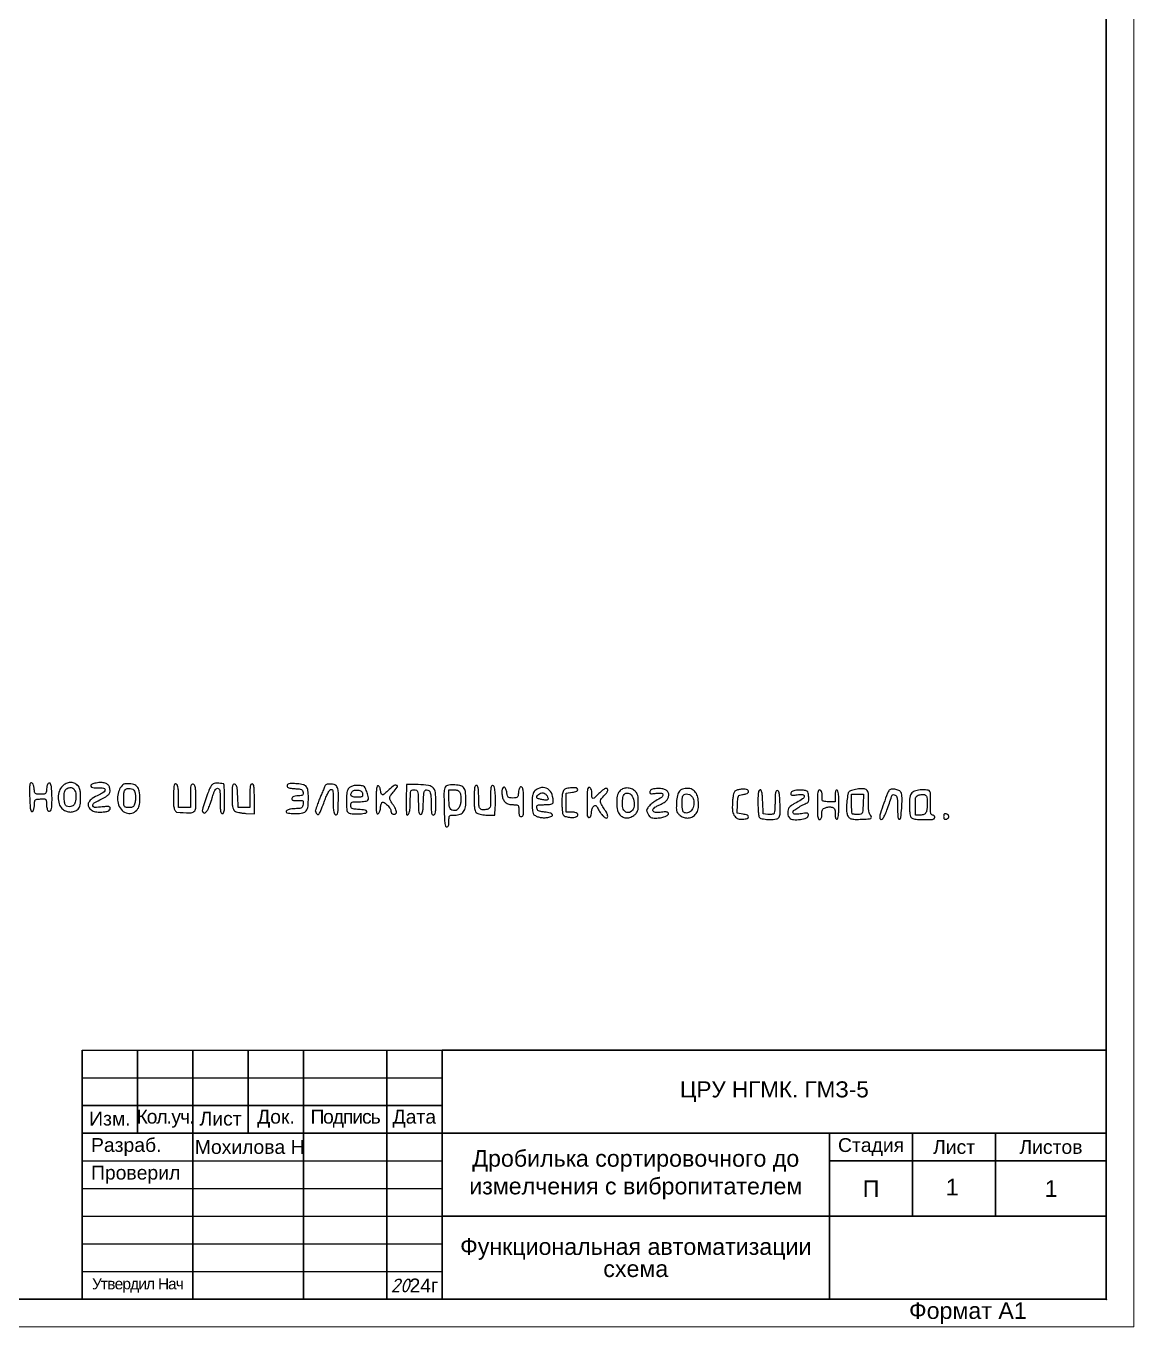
# Model space of a CAD drawing. Header units: millimetres. Extents: x 2712 to 3553, y 1367 to 1961.
# Drawn here: x 3353.2 to 3553.3, y 1366.5 to 1601.5 of the extents above; entities that cross this region are included whole.
import ezdxf

# ---------------------------------------------------------------- set-up
doc = ezdxf.new("R2010")
doc.units = ezdxf.units.MM
doc.styles.get("Standard").update_dxf_attribs({"font": 'arial.ttf'})
doc.styles.add('Аннотативный', font='arial.ttf')

# ---------------------------------------------------------------- blocks, each defined once
blk = doc.blocks.new('Формат А1 (2)')
at = {"lineweight": 20}
for p, q in [((3776.83, 433.69), (3776.83, -160.31)), ((3776.83, -160.31), (2935.83, -160.31))]:
    blk.add_line(p, q, dxfattribs=at)
at = {"lineweight": 30}
for p, q in [((3771.83, 428.69), (3771.83, -155.31)), ((3771.83, -155.31), (2955.83, -155.31))]:
    blk.add_line(p, q, dxfattribs=at)
at = {"lineweight": 30, "insert": (3746.83, -157.81), "char_height": 3, "width": 50, "attachment_point": 5}
blk.add_mtext('Формат А1', dxfattribs=at)

msp = doc.modelspace()

# ---------------------------------------------------------------- linework, layer by layer
for p in [(3548.33, 1426.54), (3363.25, 1371.54)]:
    msp.add_line(p, (3548.33, 1371.54))
at = {"lineweight": 30}
for p, q in [((3548.33, 1426.54), (3548.33, 1371.54)), ((3373.33, 1416.54), (3373.33, 1401.57)), ((3383.32, 1416.54), (3383.32, 1371.42)), ((3393.33, 1416.54), (3393.33, 1401.56)), ((3403.33, 1416.54), (3403.33, 1371.54)), ((3418.33, 1416.54), (3418.33, 1371.54)), ((3428.33, 1416.54), (3548.33, 1416.54)), ((3428.33, 1416.54), (3428.33, 1371.54)), ((3363.33, 1406.54), (3428.33, 1406.54)), ((3363.33, 1401.54), (3428.33, 1401.54)), ((3428.33, 1401.54), (3548.33, 1401.54)), ((3498.33, 1396.54), (3548.33, 1396.54)), ((3428.33, 1386.54), (3548.33, 1386.54)), ((3548.33, 1371.54), (3363.33, 1371.54))]:
    msp.add_line(p, q, dxfattribs=at)
at = {"linetype": 'ByBlock', "lineweight": 30}
for p, q in [((3363.33, 1416.54), (3363.33, 1371.54)), ((3498.33, 1401.54), (3498.33, 1371.54)), ((3513.33, 1401.54), (3513.33, 1386.54)), ((3528.33, 1401.54), (3528.33, 1386.54))]:
    msp.add_line(p, q, dxfattribs=at)
at = {"lineweight": 25}
for p, q in [((3363.33, 1416.54), (3428.33, 1416.54)), ((3363.33, 1411.54), (3428.33, 1411.54)), ((3363.33, 1396.56), (3428.33, 1396.56)), ((3363.33, 1391.56), (3428.33, 1391.56)), ((3363.33, 1386.56), (3428.33, 1386.56)), ((3363.33, 1381.56), (3428.33, 1381.56)), ((3363.33, 1376.54), (3428.33, 1376.54))]:
    msp.add_line(p, q, dxfattribs=at)
for points in [[(3353.85, 1461.89, 0.011239), (3353.93, 1460.46, 0.067727), (3354.09, 1459.74, 0.481938), (3354.3, 1459.67, 0.158905), (3354.55, 1459.97, 0.040483), (3354.61, 1460.18, 0.01612), (3354.66, 1460.48, 0.015829), (3354.7, 1460.81, 0.019197), (3354.71, 1461.12, -0.047023), (3354.75, 1461.54, -0.188687), (3354.88, 1461.75, -0.127808), (3355.16, 1461.86, -0.017365), (3355.79, 1461.92, -0.014378), (3356.46, 1461.94, -0.164394), (3356.72, 1461.85, -0.207165), (3356.83, 1461.64, -0.024685), (3356.86, 1461.1, 0.026233), (3356.88, 1460.73, 0.024062), (3356.94, 1460.36, 0.024818), (3357.03, 1460.03, 0.069075), (3357.13, 1459.81, 0.3345), (3357.45, 1459.7, 0.255893), (3357.72, 1459.97, 0.058489), (3357.86, 1460.94, 0.015937), (3357.87, 1462.5, 0.006836), (3357.81, 1463.68, 0.036585), (3357.73, 1464.32, 0.082154), (3357.6, 1464.66, 0.265832), (3357.4, 1464.78, 0.176213), (3357.21, 1464.71, 0.106232), (3357.07, 1464.53, 0.066184), (3356.97, 1464.22, 0.025715), (3356.91, 1463.77, -0.020915), (3356.83, 1463.15, -0.170239), (3356.7, 1462.9, -0.164716), (3356.43, 1462.79, -0.019273), (3355.79, 1462.77, -0.019216), (3355.14, 1462.79, -0.162121), (3354.88, 1462.9, -0.171301), (3354.74, 1463.15, -0.022036), (3354.66, 1463.75, 0.050146), (3354.54, 1464.38, 0.118188), (3354.31, 1464.79, 0.338471), (3354.07, 1464.83, 0.202627), (3353.87, 1464.59, 0.064175), (3353.84, 1464.35, 0.004103), (3353.82, 1463.65, 0.005956), (3353.83, 1462.82, 0.004395)], [(3359.67, 1460.2, 0.085285), (3360.29, 1459.76, 0.090189), (3361.01, 1459.57, 0.090004), (3361.75, 1459.64, 0.084516), (3362.43, 1459.96, 0.075404), (3362.75, 1460.26, 0.097244), (3362.92, 1460.61, 0.056541), (3363.01, 1461.15, 0.011265), (3363.03, 1462.11, 0.013447), (3363.01, 1463.01, 0.044731), (3362.92, 1463.6, 0.066879), (3362.76, 1464.02, 0.071545), (3362.49, 1464.38, 0.104776), (3361.88, 1464.78, 0.104683), (3361.15, 1464.89, 0.099345), (3360.41, 1464.71, 0.085187), (3359.75, 1464.24, 0.114103), (3359.2, 1463.36, 0.077985), (3359, 1462.21, 0.078918), (3359.16, 1461.05, 0.123122)], [(3364.86, 1459.99, 0.07757), (3365.13, 1459.81, 0.038326), (3365.52, 1459.67, 0.035301), (3365.98, 1459.58, 0.032895), (3366.45, 1459.55, 0.02137), (3367.35, 1459.58, 0.067187), (3367.94, 1459.71, 0.12086), (3368.27, 1459.94, 0.186073), (3368.4, 1460.26, 0.208246), (3368.32, 1460.45, 0.151953), (3368.11, 1460.54, 0.05801), (3367.72, 1460.56, 0.009717), (3366.95, 1460.48, -0.028409), (3365.57, 1460.38, -0.403747), (3365.25, 1460.69, -0.273283), (3365.51, 1461.19, -0.020825), (3366.89, 1461.95, 0.021156), (3367.79, 1462.46, 0.103082), (3368.22, 1462.86, 0.151026), (3368.37, 1463.32, 0.063748), (3368.29, 1463.97, 0.136058), (3368.01, 1464.46, 0.114957), (3367.5, 1464.77, 0.084846), (3366.77, 1464.89, 0.043286), (3365.85, 1464.8, 0.048133), (3365.02, 1464.56, 0.412322), (3364.89, 1464.24, 0.27668), (3365.23, 1463.97, 0.038467), (3366.18, 1463.93, -0.040794), (3367.17, 1463.88, -0.332225), (3367.47, 1463.59, -0.295178), (3367.29, 1463.18, -0.036483), (3366.38, 1462.67, 0.034625), (3365.13, 1461.98, 0.120789), (3364.5, 1461.31, 0.210421), (3364.43, 1460.65, 0.131141)], [(3369.81, 1461.17, 0.100395), (3370.36, 1460.06, 0.13867), (3371.25, 1459.4, 0.157412), (3372.27, 1459.35, 0.138853), (3373.18, 1459.9, 0.056595), (3373.47, 1460.28, 0.064871), (3373.64, 1460.7, 0.049183), (3373.74, 1461.24, 0.018091), (3373.76, 1462.01, 0.048222), (3373.63, 1463.36, 0.143973), (3373.21, 1464.18, 0.156724), (3372.44, 1464.6, 0.060449), (3371.21, 1464.67, 0.19938), (3370.52, 1464.34, 0.086382), (3369.98, 1463.46, 0.074976), (3369.7, 1462.3, 0.085692)], [(3379.97, 1460.14, 0.028185), (3380.07, 1459.91, 0.036839), (3380.18, 1459.72, 0.040248), (3380.3, 1459.57, 0.183493), (3380.4, 1459.53, 0.009711), (3382.79, 1459.41, 0.171073), (3383.52, 1459.64, 0.221846), (3383.84, 1460.26, 0.017516), (3383.87, 1462.16, 0.006091), (3383.83, 1463.46, 0.041162), (3383.75, 1464.09, 0.101654), (3383.6, 1464.43, 0.194077), (3383.36, 1464.59, 0.215677), (3383.11, 1464.53, 0.174003), (3382.97, 1464.3, 0.050316), (3382.9, 1463.77, 0.005345), (3382.89, 1462.52), (3382.89, 1460.35), (3381.81, 1460.35), (3380.74, 1460.35), (3380.74, 1462.35, 0.018899), (3380.7, 1463.51, 0.058707), (3380.55, 1464.28, 0.16931), (3380.31, 1464.59, 0.358009), (3380.03, 1464.56, 0.188952), (3379.87, 1464.19, 0.005942), (3379.82, 1462.49, 0.00954), (3379.83, 1460.85, 0.082885)], [(3385.28, 1459.42, 0.350038), (3385.61, 1459.46, 0.065256), (3386, 1459.97, 0.041618), (3386.41, 1460.87, 0.017898), (3386.82, 1462.12, -0.012664), (3387.08, 1462.95, -0.045409), (3387.3, 1463.46, -0.080781), (3387.53, 1463.74, -0.186438), (3387.78, 1463.84, -0.209725), (3388.03, 1463.73, -0.13568), (3388.17, 1463.45, -0.045657), (3388.24, 1462.86, -0.005488), (3388.26, 1461.56, 0.00643), (3388.27, 1460.36, 0.037256), (3388.33, 1459.72, 0.088943), (3388.46, 1459.39, 0.266366), (3388.66, 1459.28, 0.286822), (3388.86, 1459.41, 0.076301), (3388.98, 1459.79, 0.032071), (3389.05, 1460.52, 0.005163), (3389.06, 1461.96, 0.007029), (3389.05, 1462.99, 0.011528), (3389, 1463.86, 0.00525), (3388.94, 1464.58, 0.354158), (3388.86, 1464.67, 0.011927), (3387.72, 1464.77, 0.081163), (3387.16, 1464.72, 0.14395), (3386.8, 1464.5, 0.066121), (3386.48, 1464.04, 0.030884), (3386.12, 1463.23, 0.006633), (3385.6, 1461.78, 0.004249), (3385.11, 1460.29, 0.077712), (3385.03, 1459.79, 0.095497), (3385.05, 1459.7, 0.052747), (3385.11, 1459.6, 0.049909), (3385.19, 1459.5, 0.056592)], [(3390.87, 1459.77, 0.093149), (3391.15, 1459.62, 0.024656), (3391.65, 1459.48, 0.023861), (3392.25, 1459.37, 0.021191), (3392.88, 1459.32), (3394.43, 1459.25), (3394.43, 1461.95, 0.005126), (3394.41, 1463.39, 0.031911), (3394.35, 1464.13, 0.075885), (3394.23, 1464.51, 0.287481), (3394.02, 1464.64, 0.258593), (3393.82, 1464.53, 0.093584), (3393.7, 1464.22, 0.039364), (3393.64, 1463.62, 0.006994), (3393.62, 1462.5), (3393.62, 1460.35), (3392.56, 1460.35), (3391.5, 1460.35), (3391.42, 1462.43, 0.007606), (3391.36, 1463.55, 0.04493), (3391.27, 1464.13, 0.103223), (3391.11, 1464.44, 0.182728), (3390.87, 1464.59, 0.222814), (3390.63, 1464.53, 0.168921), (3390.48, 1464.29, 0.048279), (3390.42, 1463.74, 0.005054), (3390.4, 1462.42, 0.008185), (3390.42, 1461.23, 0.03568), (3390.49, 1460.53, 0.063734), (3390.64, 1460.08, 0.112137)], [(3400.24, 1459.46, 0.159818), (3400.38, 1459.39, 0.011612), (3400.82, 1459.33, 0.015309), (3401.37, 1459.29, 0.010953), (3401.98, 1459.28, 0.05011), (3403.17, 1459.4, 0.181157), (3403.81, 1459.8, 0.139946), (3404.12, 1460.59, 0.026025), (3404.19, 1462.17, 0.029736), (3404.11, 1463.46, 0.137952), (3403.82, 1464.14, 0.16553), (3403.25, 1464.5, 0.04801), (3402.21, 1464.66, 0.006278), (3401.11, 1464.7, 0.058654), (3400.64, 1464.65, 0.179126), (3400.42, 1464.51, 0.164266), (3400.33, 1464.26, 0.220508), (3400.42, 1464.07, 0.095515), (3400.65, 1463.94, 0.05124), (3401.08, 1463.84, 0.014867), (3401.74, 1463.79, -0.012454), (3402.53, 1463.72, -0.080768), (3402.92, 1463.61, -0.159278), (3403.13, 1463.42, -0.092315), (3403.23, 1463.1, -0.057862), (3403.24, 1462.77, -0.220088), (3403.14, 1462.6, -0.135924), (3402.91, 1462.52, -0.018443), (3402.38, 1462.5, 0.048366), (3401.78, 1462.44, 0.097864), (3401.34, 1462.26, 0.198511), (3401.17, 1462.01, 0.252365), (3401.25, 1461.75, 0.152234), (3401.37, 1461.69, 0.021524), (3401.65, 1461.65, 0.022895), (3402, 1461.64, 0.017677), (3402.37, 1461.65, -0.016084), (3402.95, 1461.67, -0.169891), (3403.17, 1461.59, -0.226909), (3403.26, 1461.41, -0.030603), (3403.23, 1460.96, -0.05251), (3403.14, 1460.54, -0.183644), (3402.96, 1460.32, -0.107292), (3402.62, 1460.21, -0.012534), (3401.83, 1460.16, 0.023577), (3400.98, 1460.08, 0.069327), (3400.41, 1459.92, 0.185194), (3400.19, 1459.71, 0.3121)], [(3405.61, 1459.34, 0.224763), (3405.85, 1459.12, 0.320531), (3406.11, 1459.21, 0.064952), (3406.45, 1459.83, 0.009338), (3406.95, 1461.18, -0.014438), (3407.28, 1462.03, -0.01869), (3407.63, 1462.78, -0.016634), (3407.96, 1463.39, -0.135134), (3408.18, 1463.6, -0.204508), (3408.43, 1463.63, -0.264328), (3408.58, 1463.46, -0.05311), (3408.64, 1462.96, -0.004072), (3408.65, 1461.58, 0.015646), (3408.69, 1460.26, 0.053058), (3408.84, 1459.41, 0.159955), (3409.07, 1459.07, 0.378442), (3409.35, 1459.09, 0.185291), (3409.52, 1459.46, 0.005615), (3409.59, 1461.2, 0.010162), (3409.61, 1462.87, 0.062309), (3409.49, 1463.73, 0.045751), (3409.34, 1464.14, 0.126154), (3409.14, 1464.38, 0.107629), (3408.83, 1464.52, 0.028402), (3408.3, 1464.59, 0.024534), (3407.73, 1464.61, 0.117552), (3407.43, 1464.53, 0.141101), (3407.22, 1464.33, 0.041182), (3407.02, 1463.93, -0.004582), (3406.89, 1463.58, -0.002492), (3406.71, 1463.16, -0.002482), (3406.54, 1462.73, -0.003933), (3406.38, 1462.37, 0.01445), (3406.1, 1461.7, 0.006033), (3405.77, 1460.78, 0.001248), (3405.43, 1459.8, 0.253981), (3405.45, 1459.71, -0.062528), (3405.46, 1459.69, -0.001771), (3405.51, 1459.59, -0.003581), (3405.55, 1459.47, -0.002452)], [(3411.58, 1459.34, 0.060563), (3411.87, 1459.27, 0.015176), (3412.35, 1459.23, 0.015276), (3412.91, 1459.21, 0.014843), (3413.48, 1459.24, 0.025643), (3414.57, 1459.37, 0.443462), (3414.74, 1459.64, 0.297283), (3414.43, 1459.91, 0.02172), (3413.26, 1460.03, -0.010803), (3412.43, 1460.09, -0.097091), (3412.09, 1460.2, -0.200267), (3411.92, 1460.4, -0.07299), (3411.87, 1460.77, -0.07118), (3411.92, 1461.14, -0.219373), (3412.09, 1461.33, -0.097108), (3412.43, 1461.41, -0.008882), (3413.33, 1461.42, 0.016723), (3413.9, 1461.44, 0.02334), (3414.41, 1461.5, 0.020998), (3414.81, 1461.58, 0.195696), (3414.95, 1461.69, 0.187446), (3415.04, 1462.15, 0.03207), (3414.81, 1463.04, 0.031908), (3414.47, 1463.9, 0.192568), (3414.13, 1464.21, 0.07106), (3413.44, 1464.37, 0.05197), (3412.66, 1464.35, 0.054092), (3411.96, 1464.19, 0.124139), (3411.51, 1463.88, 0.090891), (3411.3, 1463.55, 0.04798), (3411.16, 1463.07, 0.033192), (3411.09, 1462.41, 0.012126), (3411.06, 1461.46, 0.008089), (3411.08, 1460.38, 0.051929), (3411.16, 1459.84, 0.115245), (3411.31, 1459.53, 0.130017)], [(3416.83, 1459.28, 0.088019), (3416.99, 1459.46, 0.043345), (3417.12, 1459.73, 0.041217), (3417.21, 1460.05, 0.047248), (3417.24, 1460.37, -0.037921), (3417.26, 1460.67, -0.041573), (3417.33, 1460.96, -0.045634), (3417.43, 1461.19, -0.129976), (3417.55, 1461.32, -0.307072), (3417.89, 1461.3, -0.04133), (3418.46, 1460.8, -0.042982), (3418.97, 1460.18, -0.150008), (3419.11, 1459.69, 0.179455), (3419.23, 1459.38, 0.142249), (3419.53, 1459.18, 0.159595), (3419.87, 1459.19, 0.220126), (3420.09, 1459.4, 0.153635), (3420.1, 1459.61, 0.032296), (3419.99, 1459.97, 0.031027), (3419.79, 1460.38, 0.025074), (3419.54, 1460.8, -0.019975), (3419.02, 1461.63, -0.127597), (3418.89, 1462.1, -0.156059), (3419.03, 1462.53, -0.034383), (3419.52, 1463.14, 0.03839), (3420.23, 1464.04, 0.520035), (3420.11, 1464.38, 0.229954), (3419.53, 1464.25, 0.028991), (3418.53, 1463.39, -0.014873), (3417.85, 1462.76, -0.236086), (3417.55, 1462.69, -0.286381), (3417.35, 1462.88, -0.020553), (3417.18, 1463.68, 0.054885), (3417.13, 1463.89, 0.052547), (3417.03, 1464.08, 0.056811), (3416.9, 1464.23, 0.108799), (3416.77, 1464.31, 0.410774), (3416.6, 1464.23, 0.051589), (3416.5, 1463.8, 0.026223), (3416.45, 1463.03, 0.005533), (3416.43, 1461.68, 0.003554), (3416.44, 1460.11, 0.037929), (3416.5, 1459.47, 0.211046), (3416.63, 1459.26, 0.327424)], [(3422.03, 1459.01, 0.270253), (3422.29, 1459.16, 0.076564), (3422.47, 1459.63, 0.041052), (3422.57, 1460.44, 0.011308), (3422.6, 1461.71, -0.005713), (3422.62, 1462.9, -0.081155), (3422.69, 1463.32, -0.227766), (3422.89, 1463.51, -0.082247), (3423.27, 1463.57, -0.084669), (3423.71, 1463.5, -0.239208), (3423.92, 1463.28, -0.066051), (3424, 1462.78, -0.002968), (3424.05, 1461.02, 0.008766), (3424.08, 1460.06, 0.043822), (3424.15, 1459.53, 0.098729), (3424.28, 1459.24, 0.24177), (3424.48, 1459.14, 0.262078), (3424.68, 1459.26, 0.08315), (3424.82, 1459.59, 0.037452), (3424.91, 1460.22, 0.007195), (3424.96, 1461.36, -0.005872), (3425.02, 1462.63, -0.048905), (3425.11, 1463.19, -0.141992), (3425.27, 1463.47, -0.190365), (3425.54, 1463.57, -0.174386), (3425.94, 1463.42, -0.147281), (3426.2, 1463.04, -0.06269), (3426.33, 1462.29, -0.011211), (3426.36, 1460.86, 0.0086), (3426.38, 1459.91, 0.044809), (3426.44, 1459.38, 0.104201), (3426.57, 1459.11, 0.239947), (3426.76, 1459.01, 0.20764), (3426.95, 1459.09, 0.111463), (3427.09, 1459.32, 0.055131), (3427.17, 1459.73, 0.013829), (3427.21, 1460.42, 0.021531), (3427.18, 1462.79, 0.153848), (3426.79, 1463.85, 0.192024), (3425.9, 1464.37, 0.036882), (3424.01, 1464.51), (3421.93, 1464.51), (3421.86, 1461.76, 0.007997), (3421.84, 1460.68, 0.014615), (3421.87, 1459.8, 0.008738), (3421.93, 1459.1, 0.385907)], [(3428.72, 1460.01, 0.00451), (3428.77, 1458.35, 0.026465), (3428.85, 1457.48, 0.055352), (3428.98, 1457, 0.30982), (3429.19, 1456.86, 0.183731), (3429.36, 1456.93, 0.12367), (3429.49, 1457.11, 0.067506), (3429.56, 1457.43, 0.020548), (3429.58, 1457.94, -0.016082), (3429.6, 1458.62, -0.177149), (3429.71, 1458.87, -0.185443), (3429.95, 1458.98, -0.017929), (3430.61, 1459.01, 0.080365), (3431.59, 1459.17, 0.159081), (3432.22, 1459.63, 0.120889), (3432.56, 1460.48, 0.037306), (3432.65, 1461.86, 0.03194), (3432.54, 1463.25, 0.145953), (3432.21, 1463.97, 0.165267), (3431.56, 1464.35, 0.044065), (3430.36, 1464.48, 0.067712), (3429.32, 1464.36, 0.247076), (3428.85, 1463.93, 0.088913), (3428.68, 1462.97, 0.00535)], [(3434.68, 1459.34, 0.072754), (3434.97, 1459.21, 0.022489), (3435.44, 1459.11, 0.021966), (3435.98, 1459.03, 0.022491), (3436.53, 1459.01), (3437.85, 1459.01), (3437.94, 1460.35, 0.016765), (3438, 1461.92, 0.029579), (3437.92, 1463.21, 0.031206), (3437.75, 1464.15, 0.345285), (3437.47, 1464.38, 0.278773), (3437.29, 1464.26, 0.076934), (3437.17, 1463.93, 0.036437), (3437.11, 1463.33, 0.007625), (3437.09, 1462.26, -0.005619), (3437.08, 1460.96, -0.060722), (3437, 1460.44, -0.168863), (3436.82, 1460.18, -0.115107), (3436.49, 1460.04, -0.048703), (3435.61, 1459.96, -0.240843), (3435.19, 1460.19, -0.1392), (3434.99, 1460.77, -0.013928), (3434.95, 1462.25, 0.007084), (3434.93, 1463.36, 0.039692), (3434.87, 1463.95, 0.094281), (3434.74, 1464.26, 0.25741), (3434.54, 1464.38, 0.270202), (3434.34, 1464.26, 0.086615), (3434.22, 1463.92, 0.036246), (3434.16, 1463.27, 0.00617), (3434.14, 1462.02, 0.006518), (3434.16, 1460.69, 0.04253), (3434.23, 1460.02, 0.091616), (3434.39, 1459.62, 0.113234)], [(3439.19, 1462.5, 0.075554), (3439.41, 1461.8, 0.109476), (3439.8, 1461.29, 0.105463), (3440.39, 1460.99, 0.066251), (3441.16, 1460.89, -0.017929), (3441.82, 1460.86, -0.185443), (3442.06, 1460.75, -0.177149), (3442.17, 1460.5, -0.016082), (3442.19, 1459.81, 0.020272), (3442.21, 1459.31, 0.069535), (3442.28, 1458.99, 0.128937), (3442.41, 1458.81, 0.176579), (3442.59, 1458.74, 0.135172), (3442.85, 1458.81, 0.199942), (3442.98, 1458.99, 0.054051), (3443.04, 1459.4, 0.003436), (3443.06, 1460.62, 0.005915), (3443.07, 1462.4, 0.029836), (3443, 1463.39, 0.060262), (3442.86, 1463.94, 0.309703), (3442.61, 1464.11, 0.189055), (3442.44, 1464.04, 0.096995), (3442.3, 1463.85, 0.06224), (3442.2, 1463.54, 0.026359), (3442.14, 1463.1, -0.020532), (3442.07, 1462.49, -0.158479), (3441.93, 1462.24, -0.171123), (3441.69, 1462.12, -0.024877), (3441.12, 1462.09, -0.026135), (3440.57, 1462.12, -0.151889), (3440.3, 1462.24, -0.153765), (3440.15, 1462.48, -0.026983), (3440.05, 1463.01, 0.028453), (3439.97, 1463.37, 0.036395), (3439.86, 1463.69, 0.039562), (3439.74, 1463.93, 0.174107), (3439.61, 1464.03, 0.301811), (3439.38, 1463.97, 0.112743), (3439.21, 1463.66, 0.066831), (3439.14, 1463.14, 0.037282)], [(3360.6, 1463.83, -0.159562), (3361.33, 1463.96, -0.211589), (3361.9, 1463.6, -0.135182), (3362.19, 1462.76, -0.060875), (3362.11, 1461.59, -0.034853), (3362, 1461.14, -0.087013), (3361.84, 1460.85, -0.106768), (3361.61, 1460.66, -0.071237), (3361.29, 1460.55, -0.094969), (3360.72, 1460.55, -0.193774), (3360.34, 1460.8, -0.123925), (3360.14, 1461.33, -0.030547), (3360.08, 1462.27, -0.018832), (3360.1, 1462.92, -0.061508), (3360.19, 1463.34, -0.094068), (3360.35, 1463.62, -0.096092)], [(3370.98, 1463.41, -0.188315), (3371.24, 1463.7, -0.099899), (3371.71, 1463.83, -0.090756), (3372.23, 1463.76, -0.121831), (3372.64, 1463.52, -0.140667), (3372.85, 1463.14, -0.041727), (3372.94, 1462.48, -0.039585), (3372.93, 1461.71, -0.040814), (3372.79, 1460.95, -0.066985), (3372.67, 1460.67, -0.111905), (3372.5, 1460.49, -0.101355), (3372.25, 1460.38, -0.04794), (3371.9, 1460.35, -0.022479), (3371.61, 1460.36, -0.026169), (3371.33, 1460.4, -0.026547), (3371.11, 1460.46, -0.121768), (3370.99, 1460.53, -0.184038), (3370.85, 1460.85, -0.012961), (3370.82, 1461.84, -0.017999), (3370.85, 1462.83, -0.075134)], [(3412.1, 1463.26, -0.128667), (3412.25, 1463.39, -0.058144), (3412.49, 1463.49, -0.050883), (3412.79, 1463.53, -0.043008), (3413.11, 1463.52, -0.042755), (3413.48, 1463.45, -0.098389), (3413.73, 1463.32, -0.115517), (3413.88, 1463.12, -0.073335), (3413.97, 1462.83, -0.064285), (3413.97, 1462.5, -0.232738), (3413.86, 1462.33, -0.121927), (3413.6, 1462.25, -0.013777), (3412.96, 1462.23, -0.035908), (3412.27, 1462.28, -0.185038), (3411.94, 1462.46, -0.254748), (3411.88, 1462.77, -0.065743)], [(3430.49, 1463.57, -0.067839), (3431.13, 1463.48, -0.181571), (3431.49, 1463.22, -0.122051), (3431.68, 1462.69, -0.023903), (3431.73, 1461.69, -0.061252), (3431.64, 1461.01, -0.068599), (3431.4, 1460.39, -0.082136), (3431.05, 1459.96, -0.183086), (3430.66, 1459.81, -0.093374), (3430.11, 1459.92, -0.180218), (3429.79, 1460.21, -0.102008), (3429.62, 1460.78, -0.019638), (3429.58, 1461.85), (3429.58, 1463.57)], [(3444.94, 1459.07, 0.070102), (3445.45, 1458.78, 0.051907), (3446.07, 1458.59, 0.048572), (3446.76, 1458.53, 0.044701), (3447.47, 1458.6, 0.058333), (3448.17, 1458.81, 0.456949), (3448.26, 1459.1, 0.1997), (3447.86, 1459.38, 0.029747), (3446.87, 1459.55, -0.015031), (3446.15, 1459.64, -0.080622), (3445.77, 1459.77, -0.145792), (3445.57, 1459.96, -0.092131), (3445.46, 1460.28, -0.084031), (3445.47, 1460.62, -0.247805), (3445.61, 1460.8, -0.093684), (3445.95, 1460.87, -0.007812), (3446.87, 1460.89, 0.014473), (3447.53, 1460.91, 0.039701), (3448, 1460.97, 0.061606), (3448.29, 1461.07, 0.260609), (3448.39, 1461.22, 0.107003), (3448.21, 1462.7, 0.162833), (3447.42, 1463.72, 0.189397), (3446.28, 1463.97, 0.14447), (3445.11, 1463.41, 0.086674), (3444.86, 1463.09, 0.067619), (3444.71, 1462.68, 0.042739), (3444.63, 1462.08, 0.012121), (3444.61, 1461.15, 0.01409), (3444.63, 1460.38, 0.026035), (3444.7, 1459.75, 0.029407), (3444.8, 1459.29, 0.155732)], [(3445.73, 1462.71, -0.10894), (3446.13, 1462.97, -0.126088), (3446.58, 1463.01, -0.125631), (3446.99, 1462.84, -0.107698), (3447.3, 1462.47, -0.052637), (3447.49, 1462.01, -0.318551), (3447.41, 1461.78, -0.182345), (3447.1, 1461.7, -0.020573), (3446.36, 1461.81, -0.02321), (3445.73, 1461.96, -0.172925), (3445.48, 1462.14, -0.295281), (3445.47, 1462.37, -0.061204)], [(3450.21, 1459.05, 0.181536), (3450.57, 1458.78, 0.039492), (3451.34, 1458.62, 0.040773), (3452.14, 1458.58, 0.130791), (3452.65, 1458.73, 0.194055), (3452.85, 1459, 0.28555), (3452.76, 1459.27, 0.126281), (3452.34, 1459.48, 0.051614), (3451.7, 1459.55), (3450.78, 1459.55), (3450.78, 1461.26), (3450.78, 1462.96), (3451.87, 1463.14, 0.044085), (3452.67, 1463.34, 0.357266), (3452.85, 1463.64, 0.335465), (3452.6, 1463.9, 0.042672), (3451.76, 1463.94, 0.057609), (3450.81, 1463.8, 0.179799), (3450.3, 1463.44, 0.127308), (3450.04, 1462.73, 0.023424), (3449.98, 1461.32, 0.010918), (3450, 1460.56, 0.013937), (3450.05, 1459.87, 0.011868), (3450.12, 1459.29, 0.104355)], [(3454.71, 1458.66, 0.216008), (3454.93, 1458.57, 0.22257), (3455.14, 1458.69, 0.109967), (3455.29, 1459.03, 0.047818), (3455.34, 1459.53, -0.045447), (3455.37, 1459.84, -0.040637), (3455.45, 1460.16, -0.042915), (3455.58, 1460.43, -0.090848), (3455.73, 1460.6, -0.090447), (3455.94, 1460.73, -0.221401), (3456.12, 1460.71, -0.118922), (3456.29, 1460.54, -0.020116), (3456.53, 1460.13, 0.029246), (3456.9, 1459.49, 0.03707), (3457.32, 1458.96, 0.04056), (3457.73, 1458.58, 0.168116), (3458.04, 1458.47, 0.325814), (3458.24, 1458.61, 0.148807), (3458.24, 1458.95, 0.058831), (3458.01, 1459.51, 0.017689), (3457.51, 1460.31, -0.022193), (3457.02, 1461.14, -0.168032), (3456.95, 1461.58, -0.135691), (3457.15, 1462.02, -0.012736), (3457.96, 1462.91, 0.036112), (3458.09, 1463.07, 0.033203), (3458.19, 1463.24, 0.034863), (3458.27, 1463.42, 0.085902), (3458.29, 1463.55, 0.297911), (3458.14, 1463.78, 0.201993), (3457.82, 1463.78, 0.076237), (3457.31, 1463.48, 0.028021), (3456.68, 1462.9, -0.010868), (3455.94, 1462.17, -0.157212), (3455.62, 1462.01, -0.40941), (3455.43, 1462.15, -0.044694), (3455.4, 1462.73, 0.039095), (3455.37, 1463.32, 0.083412), (3455.24, 1463.76, 0.160315), (3455.03, 1463.97, 0.262751), (3454.79, 1463.96, 0.251793), (3454.59, 1463.63, 0.003954), (3454.54, 1461.35, 0.004561), (3454.53, 1459.09, 0.198003)], [(3460.45, 1459.06, 0.101711), (3461.03, 1458.65, 0.103125), (3461.72, 1458.5, 0.096606), (3462.44, 1458.64, 0.078377), (3463.12, 1459.05, 0.053008), (3463.48, 1459.41, 0.09026), (3463.67, 1459.79, 0.061928), (3463.77, 1460.3, 0.01442), (3463.79, 1461.18, 0.01592), (3463.77, 1462.01, 0.050363), (3463.68, 1462.55, 0.070424), (3463.5, 1462.96, 0.059874), (3463.21, 1463.34, 0.106996), (3462.55, 1463.76, 0.094229), (3461.74, 1463.9, 0.097052), (3460.96, 1463.73, 0.122195), (3460.37, 1463.29, 0.125588), (3459.98, 1462.44, 0.049731), (3459.88, 1461.14, 0.049719), (3460.03, 1459.86, 0.134165)], [(3461.7, 1462.98, -0.266828), (3462.51, 1462.66, -0.121726), (3462.99, 1461.59, -0.109322), (3462.95, 1460.34, -0.210363), (3462.34, 1459.56, -0.192055), (3461.69, 1459.49, -0.198549), (3461.18, 1459.88, -0.115417), (3460.91, 1460.76, -0.053661), (3460.97, 1461.96, -0.030832), (3461.07, 1462.42, -0.08562), (3461.21, 1462.71, -0.115817), (3461.42, 1462.89, -0.087103)], [(3465.6, 1459.08, 0.069077), (3465.79, 1458.78, 0.103501), (3466.04, 1458.6, 0.080195), (3466.39, 1458.5, 0.028238), (3466.9, 1458.47, 0.037668), (3467.81, 1458.54, 0.052564), (3468.61, 1458.75, 0.071387), (3469.13, 1459.03, 0.327552), (3469.22, 1459.35, 0.159336), (3469.13, 1459.47, 0.074688), (3468.95, 1459.55, 0.062544), (3468.71, 1459.59, 0.050816), (3468.46, 1459.58, -0.013975), (3467.51, 1459.46, -0.055261), (3466.92, 1459.47, -0.111042), (3466.57, 1459.59, -0.206252), (3466.4, 1459.83, -0.185292), (3466.44, 1460.05, -0.078014), (3466.63, 1460.28, -0.052481), (3466.98, 1460.52, -0.022821), (3467.47, 1460.77, 0.027488), (3468.33, 1461.21, 0.071817), (3468.88, 1461.64, 0.097722), (3469.18, 1462.12, 0.088477), (3469.29, 1462.69, 0.154421), (3469.13, 1463.2, 0.128673), (3468.71, 1463.57, 0.089711), (3468.01, 1463.77, 0.043812), (3467.07, 1463.79, 0.022185), (3466.54, 1463.72, 0.065769), (3466.18, 1463.62, 0.104847), (3465.97, 1463.46, 0.136203), (3465.86, 1463.24, 0.120526), (3465.87, 1463, 0.261098), (3466, 1462.88, 0.089011), (3466.3, 1462.86, 0.009494), (3467, 1462.94, -0.050691), (3467.95, 1462.97, -0.401725), (3468.23, 1462.67, -0.240458), (3467.97, 1462.2, -0.032489), (3466.96, 1461.6, 0.050554), (3466.39, 1461.23, 0.034778), (3465.82, 1460.7, 0.031886), (3465.38, 1460.16, 0.191381), (3465.29, 1459.82, 0.060149), (3465.31, 1459.74, 0.006376), (3465.39, 1459.54, 0.0078), (3465.48, 1459.32, 0.006189)], [(3471.2, 1459.05, 0.096129), (3471.88, 1458.62, 0.096042), (3472.67, 1458.48, 0.097633), (3473.44, 1458.65, 0.103114), (3474.08, 1459.09, 0.05515), (3474.36, 1459.46, 0.061766), (3474.54, 1459.87, 0.049882), (3474.63, 1460.38, 0.021928), (3474.66, 1461.07, 0.055248), (3474.53, 1462.24, 0.099774), (3474.14, 1463.11, 0.124148), (3473.52, 1463.64, 0.117586), (3472.7, 1463.83, 0.070945), (3471.78, 1463.69, 0.151536), (3471.2, 1463.3, 0.118478), (3470.85, 1462.56, 0.035168), (3470.69, 1461.32, 0.011207), (3470.65, 1460.34, 0.059563), (3470.7, 1459.81, 0.095562), (3470.87, 1459.43, 0.055175)], [(3472.05, 1462.7, -0.177842), (3472.48, 1462.85, -0.111668), (3473.01, 1462.72, -0.099682), (3473.48, 1462.34, -0.11473), (3473.74, 1461.84, -0.095068), (3473.8, 1460.83, -0.115182), (3473.47, 1459.95, -0.147851), (3472.85, 1459.45, -0.191832), (3472.13, 1459.44, -0.266976), (3471.81, 1459.84, -0.033587), (3471.7, 1460.99, -0.034973), (3471.75, 1462.16, -0.197304)], [(3481.2, 1458.81, 0.048619), (3481.5, 1458.5, 0.08661), (3481.8, 1458.32, 0.078421), (3482.16, 1458.25, 0.033889), (3482.66, 1458.26, 0.04173), (3483.47, 1458.4, 0.322424), (3483.71, 1458.68, 0.339838), (3483.51, 1458.97, 0.04331), (3482.72, 1459.17), (3481.62, 1459.35), (3481.69, 1460.99, -0.007927), (3481.76, 1462.04, -0.098545), (3481.87, 1462.42, -0.19943), (3482.1, 1462.62, -0.050583), (3482.58, 1462.72, 0.039838), (3483.23, 1462.84, 0.112699), (3483.63, 1463.06, 0.275088), (3483.71, 1463.31, 0.20206), (3483.54, 1463.56, 0.124399), (3483.08, 1463.7, 0.042666), (3482.39, 1463.68, 0.042918), (3481.69, 1463.54, 0.102638), (3481.23, 1463.3, 0.143412), (3481.08, 1463.08, 0.024654), (3480.95, 1462.59, 0.023969), (3480.85, 1461.96, 0.015928), (3480.79, 1461.22, 0.012644), (3480.77, 1460.29, 0.042063), (3480.82, 1459.67, 0.061917), (3480.96, 1459.22, 0.062962)], [(3485.72, 1458.53, 0.1317), (3485.93, 1458.4, 0.022849), (3486.4, 1458.3, 0.023457), (3486.97, 1458.23, 0.019108), (3487.59, 1458.2, 0.042011), (3488.73, 1458.3, 0.228689), (3489.22, 1458.65, 0.126413), (3489.41, 1459.39, 0.010108), (3489.37, 1461.43, 0.008377), (3489.31, 1462.44, 0.040208), (3489.22, 1463.02, 0.086572), (3489.09, 1463.33, 0.253016), (3488.89, 1463.44, 0.253267), (3488.69, 1463.33, 0.095589), (3488.57, 1463.03, 0.041195), (3488.5, 1462.46, 0.00775), (3488.49, 1461.42, -0.010646), (3488.47, 1460.64, -0.015597), (3488.42, 1459.95, -0.01093), (3488.34, 1459.39, -0.200161), (3488.25, 1459.24, -0.111262), (3488.11, 1459.18, -0.023029), (3487.84, 1459.14, -0.023142), (3487.52, 1459.13, -0.020006), (3487.18, 1459.14), (3486.34, 1459.21), (3486.26, 1461.39, 0.007551), (3486.2, 1462.49, 0.036538), (3486.11, 1463.12, 0.077096), (3485.98, 1463.46, 0.268974), (3485.79, 1463.57, 0.279686), (3485.59, 1463.45, 0.079055), (3485.47, 1463.1, 0.034799), (3485.41, 1462.44, 0.006306), (3485.4, 1461.21, 0.010168), (3485.42, 1460.2, 0.019692), (3485.48, 1459.39, 0.020534), (3485.58, 1458.78, 0.147006)], [(3491.08, 1458.53, 0.178308), (3491.82, 1458.19, 0.054539), (3493.06, 1458.22, 0.056653), (3494.18, 1458.51, 0.310999), (3494.52, 1459, 0.105917), (3494.47, 1459.24, 0.219327), (3494.33, 1459.35, 0.099919), (3494.06, 1459.38, 0.014597), (3493.51, 1459.3, -0.011053), (3492.57, 1459.16, -0.062884), (3492.07, 1459.16, -0.162683), (3491.81, 1459.28, -0.203223), (3491.7, 1459.52, -0.237186), (3491.85, 1459.81, -0.016754), (3492.6, 1460.33, -0.023558), (3493.48, 1460.84, -0.030894), (3494.33, 1461.22, 0.283481), (3494.55, 1461.49, 0.040737), (3494.57, 1462.23, 0.041618), (3494.47, 1462.98, 0.196341), (3494.23, 1463.33, 0.094834), (3494, 1463.42, 0.022157), (3493.61, 1463.48, 0.022066), (3493.13, 1463.51, 0.020076), (3492.64, 1463.51, 0.019306), (3492.06, 1463.45, 0.064654), (3491.68, 1463.35, 0.109224), (3491.46, 1463.19, 0.139536), (3491.35, 1462.97, 0.120511), (3491.36, 1462.73, 0.261162), (3491.49, 1462.61, 0.089018), (3491.79, 1462.59, 0.009492), (3492.49, 1462.67, -0.048125), (3493.48, 1462.71, -0.415254), (3493.75, 1462.41, -0.235067), (3493.47, 1461.93, -0.029655), (3492.41, 1461.31, 0.019622), (3491.89, 1461.02, 0.023235), (3491.43, 1460.71, 0.02294), (3491.07, 1460.42, 0.118606), (3490.93, 1460.21, 0.049775), (3490.8, 1459.71, 0.064849), (3490.78, 1459.25, 0.073817), (3490.88, 1458.84, 0.100108)], [(3496.53, 1458.2, 0.164903), (3496.71, 1458.26, 0.129396), (3496.84, 1458.43, 0.075537), (3496.91, 1458.72, 0.025198), (3496.93, 1459.15, -0.030406), (3496.96, 1459.64, -0.093575), (3497.06, 1459.95, -0.11663), (3497.26, 1460.17, -0.062144), (3497.58, 1460.34, -0.041544), (3497.86, 1460.42, -0.029438), (3498.2, 1460.47, -0.029872), (3498.52, 1460.47, -0.054015), (3498.78, 1460.44, -0.085574), (3499.07, 1460.31, -0.135089), (3499.24, 1460.11, -0.087493), (3499.33, 1459.78, -0.021846), (3499.35, 1459.22, 0.018783), (3499.37, 1458.74, 0.065953), (3499.43, 1458.44, 0.145387), (3499.54, 1458.3, 0.249091), (3499.69, 1458.27, 0.253546), (3499.84, 1458.44, 0.032081), (3499.94, 1458.95, 0.024278), (3500, 1459.72, 0.007604), (3500.02, 1460.89, 0.007604), (3500, 1462.05, 0.024278), (3499.94, 1462.83, 0.032081), (3499.84, 1463.33, 0.253546), (3499.69, 1463.5, 0.25426), (3499.54, 1463.48, 0.142977), (3499.43, 1463.32, 0.064216), (3499.37, 1463.01, 0.018012), (3499.35, 1462.52), (3499.35, 1461.42), (3498.17, 1461.42, -0.019441), (3497.66, 1461.44, -0.050674), (3497.3, 1461.51, -0.084241), (3497.08, 1461.61, -0.253071), (3497.01, 1461.76, 0.019411), (3497.01, 1462.56, 0.053989), (3496.92, 1463.12, 0.093607), (3496.76, 1463.45, 0.23974), (3496.53, 1463.57, 0.286822), (3496.33, 1463.44, 0.076301), (3496.21, 1463.06, 0.032071), (3496.14, 1462.32, 0.005163), (3496.13, 1460.89, 0.005163), (3496.14, 1459.45, 0.032071), (3496.21, 1458.72, 0.076301), (3496.33, 1458.33, 0.286822)], [(3501.45, 1459.41, 0.075448), (3501.68, 1458.77, 0.158602), (3502.05, 1458.42, 0.099823), (3502.69, 1458.25, 0.019956), (3503.88, 1458.24, 0.00631), (3505.27, 1458.3, 0.081494), (3505.78, 1458.41, 0.374953), (3505.89, 1458.62, 0.118595), (3505.71, 1458.97, -0.100696), (3505.54, 1459.27, -0.0406), (3505.43, 1459.73, -0.030881), (3505.37, 1460.35, -0.01433), (3505.37, 1461.16, 0.01695), (3505.36, 1462.75, 0.142878), (3505.14, 1463.42, 0.220212), (3504.63, 1463.72, 0.04688), (3503.59, 1463.72, 0.021073), (3503.04, 1463.65, 0.024072), (3502.52, 1463.53, 0.024199), (3502.1, 1463.39, 0.110505), (3501.88, 1463.25, 0.147751), (3501.64, 1462.78, 0.016), (3501.47, 1461.56, 0.020516), (3501.38, 1460.3, 0.055492)], [(3503.39, 1462.77), (3504.47, 1462.77), (3504.39, 1460.95, -0.006022), (3504.33, 1459.76, -0.095518), (3504.22, 1459.37, -0.223665), (3504, 1459.18, -0.052689), (3503.51, 1459.12, -0.012982), (3503.19, 1459.12, -0.015394), (3502.88, 1459.13, -0.014285), (3502.63, 1459.16, -0.088628), (3502.5, 1459.2, -0.235141), (3502.42, 1459.31, -0.01123), (3502.36, 1459.78, -0.01641), (3502.32, 1460.37, -0.01088), (3502.3, 1461.04), (3502.3, 1462.77)], [(3507.66, 1458.2, 0.251541), (3507.94, 1458.35, 0.029913), (3508.3, 1458.98, 0.026536), (3508.71, 1459.91, 0.011987), (3509.14, 1461.16, -0.002185), (3509.54, 1462.36, -0.074816), (3509.67, 1462.62, -0.281089), (3509.84, 1462.7, -0.055628), (3510.18, 1462.61, -0.174748), (3510.4, 1462.42, -0.081114), (3510.53, 1462.05, -0.039466), (3510.6, 1461.43, -0.007714), (3510.62, 1460.3, 0.007444), (3510.64, 1459.26, 0.033517), (3510.69, 1458.66, 0.073367), (3510.8, 1458.34, 0.374519), (3510.96, 1458.27, 0.292461), (3511.21, 1458.58, 0.009549), (3511.37, 1460.25, 0.017302), (3511.43, 1461.89, 0.063048), (3511.31, 1462.93, 0.192842), (3511, 1463.36, 0.080068), (3510.33, 1463.64, 0.079568), (3509.6, 1463.71, 0.18544), (3509.12, 1463.48, 0.100476), (3508.79, 1462.96, 0.005426), (3508.13, 1461.15, 0.006287), (3507.51, 1459.34, 0.079073), (3507.4, 1458.63, 0.059272), (3507.42, 1458.47, 0.078213), (3507.48, 1458.33, 0.096638), (3507.56, 1458.24, 0.160459)], [(3513.13, 1458.5, 0.099958), (3513.35, 1458.39, 0.025765), (3513.73, 1458.29, 0.025174), (3514.2, 1458.23, 0.02326), (3514.67, 1458.21, -0.000628), (3515.18, 1458.21, -0.000504), (3515.72, 1458.21, -0.00051), (3516.23, 1458.2, -0.001301), (3516.59, 1458.2, 0.038771), (3516.91, 1458.22, 0.087953), (3517.14, 1458.3, 0.127818), (3517.28, 1458.43, 0.142356), (3517.33, 1458.6, 0.099526), (3517.3, 1458.76, 0.098058), (3517.21, 1458.89, 0.097829), (3517.08, 1458.98, 0.098553), (3516.92, 1459.01, -0.230596), (3516.72, 1459.11, -0.116387), (3516.6, 1459.37, -0.047365), (3516.55, 1459.87, -0.008396), (3516.55, 1460.82, 0.00438), (3516.58, 1462.77, 0.112715), (3516.46, 1463.28, 0.256077), (3516.14, 1463.51, 0.030923), (3515.24, 1463.57, 0.027697), (3514.7, 1463.54, 0.027023), (3514.16, 1463.45, 0.028478), (3513.68, 1463.32, 0.069689), (3513.36, 1463.15, 0.080106), (3513.05, 1462.84, 0.099005), (3512.87, 1462.47, 0.052528), (3512.79, 1461.89, 0.008848), (3512.77, 1460.77, 0.011875), (3512.79, 1459.88, 0.027886), (3512.86, 1459.22, 0.036211), (3512.97, 1458.75, 0.144565)], [(3514.51, 1462.65, -0.056575), (3515.23, 1462.75, -0.186928), (3515.67, 1462.59, -0.169981), (3515.91, 1462.16, -0.045322), (3515.98, 1461.36, -0.018005), (3515.93, 1460.09, -0.102253), (3515.75, 1459.45, -0.184865), (3515.38, 1459.12, -0.089435), (3514.75, 1459.01), (3513.84, 1459.01), (3513.84, 1460.75, -0.007903), (3513.86, 1461.81, -0.07673), (3513.94, 1462.25, -0.170765), (3514.13, 1462.49, -0.077763)], [(3519.41, 1458.25, 0.076985), (3519.59, 1458.32, 0.076288), (3519.74, 1458.43, 0.081628), (3519.84, 1458.58, 0.111169), (3519.88, 1458.74, 0.111169), (3519.84, 1458.9, 0.081628), (3519.74, 1459.05, 0.076288), (3519.59, 1459.16, 0.076985), (3519.41, 1459.23, 0.080835), (3519.2, 1459.23, 0.169023), (3519.05, 1459.16, 0.141833), (3518.97, 1459, 0.051314), (3518.94, 1458.74, 0.051314), (3518.97, 1458.48, 0.141833), (3519.05, 1458.32, 0.169023), (3519.2, 1458.25, 0.080835)]]:
    msp.add_lwpolyline(points, format="xyb", close=True)
at = {"lineweight": 30}
msp.add_point((3548.33, 1371.54), dxfattribs=at)
msp.add_point((3548.33, 1371.54), dxfattribs=at)

# ---------------------------------------------------------------- block references
msp.add_blockref('Формат А1 (2)', (-223.51, 1526.85), dxfattribs=at)

# ---------------------------------------------------------------- texts
msp.add_text('1', height=3, dxfattribs=at).set_placement((3519.32, 1390.31))
at = {"color": 0, "ltscale": 100, "insert": (3488.36, 1409.04), "char_height": 2.9, "width": 120.0741, "attachment_point": 5, "line_spacing_factor": 0.7}
msp.add_mtext('{\\C256;ЦРУ НГМК. ГМЗ-5}', dxfattribs=at)
at = {"lineweight": 30, "attachment_point": 5}
for s, insert, char_height, width in [('Изм.', (3368.33, 1404.16), 2.5, 10), ('{\\T0.9;Кол.уч.}', (3378.33, 1404.16), 2.5, 10), ('Лист', (3388.33, 1404.16), 2.5, 10), ('Док.', (3398.33, 1404.16), 2.5, 10), ('{\\T0.9;Подпись}', (3410.83, 1404.16), 2.5, 15), ('Дата', (3423.33, 1404.16), 2.5, 10), ('Стадия', (3505.83, 1399.04), 2.5, 15), ('Дробилька сортировочного до измелчения с вибропитателем', (3463.33, 1394.04), 3, 70), ('Лист', (3520.83, 1399.04), 2.5, 15), ('Листов', (3538.33, 1399.04), 2.5, 20), ('1', (3538.36, 1391.54), 3, 20.0741), ('{\\fISOCPEUR|b0|i1|c238|p34;20}24г', (3423.33, 1374.04), 2.5, 10)]:
    msp.add_mtext(s, dxfattribs=dict(at, insert=insert, char_height=char_height, width=width))
for s, insert, char_height, width, attachment_point in [('{\\fISOCPEUR|b0|i1|c238|p34; }Разраб.  ', (3363.33, 1399.04), 2.5, 20, 4), ('{\\fISOCPEUR|b0|i1|c238|p34; }Проверил  ', (3363.33, 1394.04), 2.5, 20, 4), ('П', (3505.83, 1391.54), 3, 15, 5), ('{\\T0.9;Утвердил Нач}', (3373.33, 1374.04), 2, 25.0412, 5)]:
    msp.add_mtext(s, dxfattribs=dict(insert=insert, char_height=char_height, width=width, attachment_point=attachment_point))
at = {"insert": (3383.68, 1399.04), "char_height": 2.5, "width": 20, "attachment_point": 4, "style": 'Аннотативный'}
msp.add_mtext('Мохилова Н', dxfattribs=at)
at = {"lineweight": 30, "insert": (3463.33, 1379.04), "char_height": 3, "width": 70, "attachment_point": 5, "line_spacing_factor": 0.8}
msp.add_mtext('Функциональная автоматизации схема ', dxfattribs=at)

doc.saveas('drawing.dxf')
